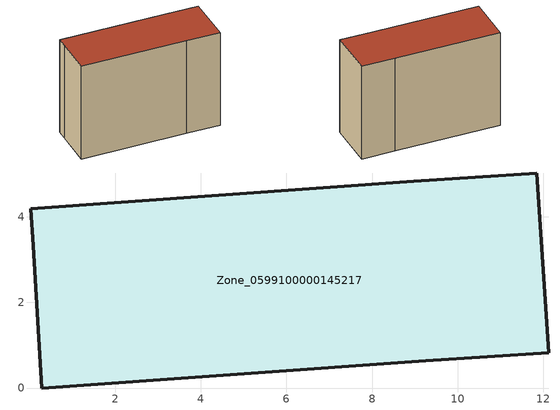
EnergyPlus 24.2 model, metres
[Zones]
Zone_0599100000145217
 floor ground (C_G): 0.03,4.18 8.97,4.83 11.85,5.02 12.12,0.82 9.25,0.64 0.28,0 0.08,3.32 z0
 wall outside (C_F): 11.85,5.02 8.97,4.83 0.03,4.18 0.08,3.32 0.28,0 9.25,0.64 12.12,0.82 11.85,5.02 z0:8.58
 roof outside (C_R): 8.97,4.83 0.03,4.18 0.08,3.32 0.28,0 9.25,0.64 12.12,0.82 11.85,5.02 z8.58
[BUILDING]
Pand.0599100000145217: North Axis=0; Terrain=City; Loads Convergence Tolerance Value=0.04; Temperature Convergence Tolerance Value=0.4; Solar Distribution=FullExterior; Maximum Number of Warmup Days=25; Minimum Number of Warmup Days=1
[Site:Location]
Rotterdam.The.Hague.AP_ZH_NLD Design_Conditions: Latitude=51.96; Longitude=4.45; Time Zone=1; Elevation=-4.5
[SITE:GROUNDTEMPERATURE:BUILDINGSURFACE]
18, 18, 18, 18, 18, 18, 18, 18, 18, 18, 18, 18
[MATERIAL] Thermal Absorptance=0.9; Solar Absorptance=0.7; Visible Absorptance=0.7
Name | Roughness | Thickness | Conductivity | Density | Specific Heat
G.TI.1946-1964 | MediumSmooth | 0.15 | 1 | 540 | 1210
F.TI.1946-1964 | Rough | 0.3 | 0.857143 | 1920 | 840
R.TI.1946-1964 | MediumRough | 0.2 | 0.277778 | 1500 | 1000
[CONSTRUCTION]
C_G: G.TI.1946-1964
C_F: F.TI.1946-1964
C_R: R.TI.1946-1964
[ZONE]
Zone_0599100000145217: Type=1; Multiplier=1; Ceiling Height=Autocalculate; Volume=Autocalculate; Floor Area=autocalculate; Part of Total Floor Area=Yes
[ZONEINFILTRATION:DESIGNFLOWRATE]
Infil_Zone_0599100000145217: Zone or ZoneList or Space or SpaceList=Zone_0599100000145217; Schedule=AlwaysOn; Design Flow Rate Calculation Method=Flow/Area; Flow Rate per Floor Area=0.003; Constant Term Coefficient=1; Temperature Term Coefficient=0; Velocity Term Coefficient=0; Velocity Squared Term Coefficient=0
[HVACTEMPLATE:ZONE:IDEALLOADSAIRSYSTEM]
Zone_0599100000145217: Maximum Heating Supply Air Temperature=50; Minimum Cooling Supply Air Temperature=13; Maximum Heating Supply Air Humidity Ratio=0.0156; Minimum Cooling Supply Air Humidity Ratio=0.0077; Heating Limit=NoLimit; Cooling Limit=NoLimit; Dehumidification Control Type=ConstantSensibleHeatRatio; Cooling Sensible Heat Ratio=0.7; Dehumidification Setpoint=60; Humidification Control Type=None; Humidification Setpoint=30; Outdoor Air Method=None; Outdoor Air Flow Rate per Person=0.00944; Outdoor Air Flow Rate per Zone Floor Area=0; Outdoor Air Flow Rate per Zone=0; Demand Controlled Ventilation Type=None; Outdoor Air Economizer Type=NoEconomizer; Heat Recovery Type=None; Sensible Heat Recovery Effectiveness=0.7; Latent Heat Recovery Effectiveness=0.65
[ZONECONTROL:THERMOSTAT]
ThermostatControl_Zone_0599100000145217: Zone or ZoneList=Zone_0599100000145217; Control Type Schedule=DualSetpointControlType; Control 1=Thermostat_Zone_0599100000145217; Temperature Difference Between Cutout And Setpoint=0
[THERMOSTATSETPOINT:DUALSETPOINT]
Thermostat_Zone_0599100000145217: Heating Setpoint Temperature Schedule=HeatingSetpoint_Zone_0599100000145217; Cooling Setpoint Temperature Schedule=CoolingSetpoint_Zone_0599100000145217
[SCHEDULE:COMPACT]
HeatingSetpoint_Zone_0599100000145217: Through: 12/31, For: AllDays, Until: 24:00, 21
CoolingSetpoint_Zone_0599100000145217: Through: 12/31, For: AllDays, Until: 24:00, 24
DualSetpointControlType: Through: 12/31, For: AllDays, Until: 24:00, 4
AlwaysOn: Through: 12/31, For: AllDays, Until: 24:00, 1
